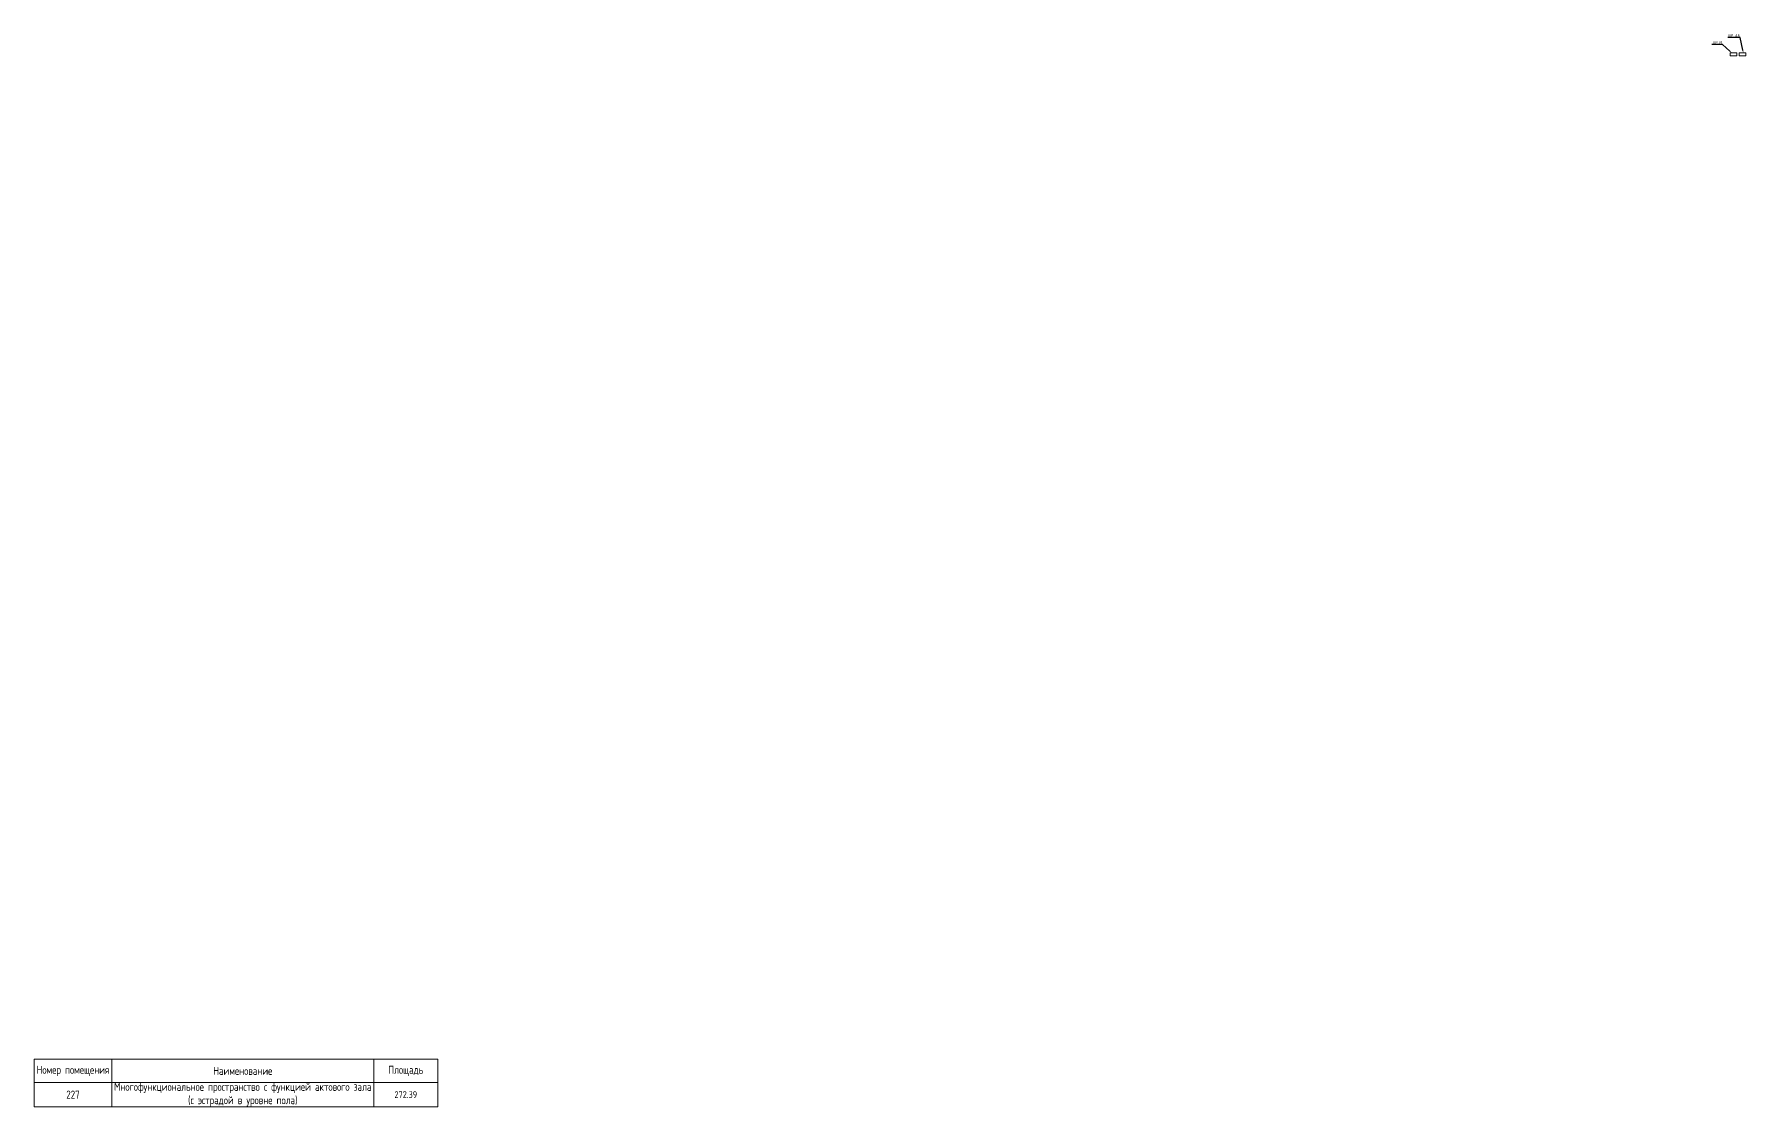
# Model space of a CAD drawing. Header units: millimetres. Extents: x -610846 to 2504857, y -1998781 to 285903.
# Drawn here: x 476560 to 552126, y 238558 to 285903 of the extents above; entities that cross this region are included whole.
import ezdxf
from ezdxf import colors
from ezdxf.entities.mleader import LeaderData, LeaderLine
from ezdxf.math import Vec2, Vec3

# ---------------------------------------------------------------- set-up
doc = ezdxf.new("R2010")
doc.units = ezdxf.units.MM
doc.layers.get('0').update_dxf_attribs({"lineweight": 25})
doc.layers.add('Стены наружные', color=8, linetype='Continuous', lineweight=18)
doc.styles.add('GOST type A', font='GOST.TTF')
doc.styles.get("Standard").update_dxf_attribs({"font": 'GOST.TTF'})

# ---------------------------------------------------------------- blocks, each defined once
blk = doc.blocks.new('*T582')
at = {"color": 0, "linetype": 'ByBlock', "lineweight": 9, "transparency": 16777216}
for p, q in [((0, 0), (17814, 0)), ((0, 0), (0, -2094)), ((3420, 0), (3420, -2094)), ((14995, 0), (14995, -2094)), ((17814, 0), (17814, -2094)), ((0, -1019), (17814, -1019)), ((0, -2094), (17814, -2094))]:
    blk.add_line(p, q, dxfattribs=at)
at = {"color": 0, "lineweight": 9, "transparency": 16777216, "attachment_point": 5, "style": 'GOST type A'}
for s, insert, char_height, width in [('Номер помещения', (1710, -510), 353.36, 3415.93), ('Наименование', (9208, -510), 353.36, 11570.98), ('Площадь', (16405, -510), 353.4, 2814.1)]:
    blk.add_mtext(s, dxfattribs=dict(at, insert=insert, char_height=char_height, width=width))
at = {"color": 0, "lineweight": 9, "transparency": 16777216, "attachment_point": 5}
for s, insert, char_height, width in [('227', (1710, -1557), 353.4, 3415.93), ('Многофункциональное пространство с функцией актового зала (с эстрадой в уровне пола)', (9208, -1557), 353.36, 11570.98), ('272.39', (16405, -1557), 300, 2814.1)]:
    blk.add_mtext(s, dxfattribs=dict(at, insert=insert, char_height=char_height, width=width))

msp = doc.modelspace()

# ---------------------------------------------------------------- hatches: boundary and pattern name
at = {"layer": 'Стены наружные', "lineweight": 9}
h = msp.add_hatch(dxfattribs=at)
h.set_pattern_fill('FP_7', color=256, style=0, pattern_type=2)
h.set_pattern_definition([(45, (512385.8, 225839.95), (-449.013, 449.013), []), (45, (512834.8, 225839.95), (-449.013, 449.013), [793.75, -158.75, 6.706, -152.044])])
h.paths.add_polyline_path([(516700.2, 274785.2), (516968, 274785.2), (516864.1, 275055.9), (516630.7, 274966.4)])

# ---------------------------------------------------------------- linework, layer by layer
at = {"lineweight": 9, "elevation": 0}
for points in [[(551737, 285075.4), (551737, 284947), (551439.9, 284947), (551439.9, 285075.4)], [(552126.2, 285075.4), (552126.2, 284947), (551829.1, 284947), (551829.1, 285075.4)]]:
    msp.add_lwpolyline(points, close=True, dxfattribs=at)

# ---------------------------------------------------------------- block references
msp.add_blockref('*T582', (476559.8, 240652.6))

# ---------------------------------------------------------------- leaders
at = {"lineweight": 9}
ml = msp.add_multileader_mtext('Standard', dxfattribs=at)
ml.set_content('ЩР АВ', color=256)
ml.set_leader_properties()
ml.build(insert=Vec2(0, 0))
ml.multileader.update_dxf_attribs({"text_left_attachment_type": 6, "text_right_attachment_type": 6, "arrow_head_size": 125})
ctx = ml.context
ctx.base_point, ctx.char_height, ctx.arrow_head_size, ctx.plane_origin = Vec3(551470.5, 285753.2, 0), 125, 125, Vec3(551764, 286018.4, 0)
ctx.left_attachment, ctx.right_attachment, ctx.text_align_type = 6, 6, 2
notes = []
notes.append((ctx, [(1, (1, 1, 0), (551875.7, 285753.2, 0), (-1, 0), 8, [(0, [(552016.9, 285078.2, 0)], 0, [])])]))
ctx.mtext.insert, ctx.mtext.alignment, ctx.mtext.flow_direction = Vec3(551865.7, 285903.2, 0), 3, 5
ml = msp.add_multileader_mtext('Standard', dxfattribs=at)
ml.set_content('ЩР М', color=256)
ml.set_leader_properties()
ml.build(insert=Vec2(0, 0))
ml.multileader.update_dxf_attribs({"text_left_attachment_type": 6, "text_right_attachment_type": 6, "arrow_head_size": 125})
ctx = ml.context
ctx.base_point, ctx.char_height, ctx.arrow_head_size, ctx.plane_origin = Vec3(550762, 285447.4, 0), 125, 125, Vec3(551043.4, 286015.6, 0)
ctx.left_attachment, ctx.right_attachment, ctx.text_align_type = 6, 6, 2
notes.append((ctx, [(1, (1, 1, 0), (551095.7, 285447.4, 0), (-1, 0), 8, [(0, [(551514.9, 285075.4, 0)], 0, [])])]))
ctx.mtext.insert, ctx.mtext.alignment, ctx.mtext.flow_direction = Vec3(551085.7, 285597.4, 0), 3, 5
for ctx, leaders in notes:
    for number, flags, end, landing, length, lines in leaders:
        leader = LeaderData()
        leader.index, (leader.has_last_leader_line, leader.has_dogleg_vector, leader.attachment_direction) = number, flags
        leader.last_leader_point, leader.dogleg_vector, leader.dogleg_length = Vec3(end), Vec3(landing), length
        for number, points, colour, breaks in lines:
            line = LeaderLine()
            line.index, line.vertices, line.color, line.breaks = number, Vec3.list(points), colors.encode_raw_color(colour), breaks
            leader.lines.append(line)
        ctx.leaders.append(leader)

doc.saveas('drawing.dxf')
